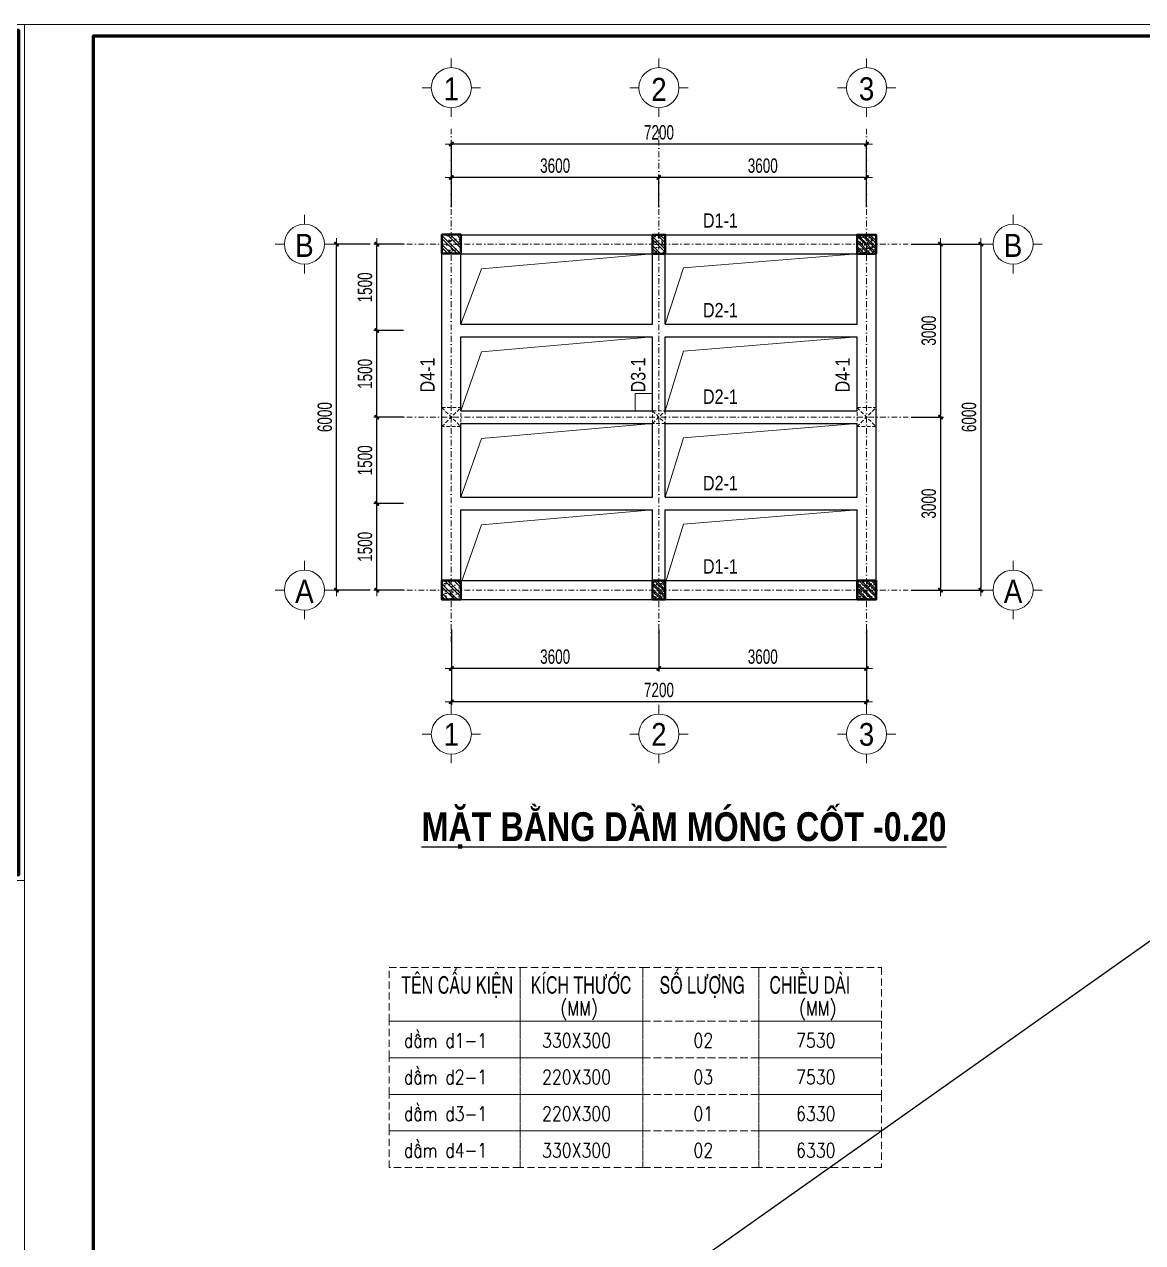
# Model space of a CAD drawing. Header units: millimetres. Extents: x -178395 to 493851, y -561170 to -280028.
# Drawn here: x -24675 to -5284, y -471798 to -450665 of the extents above; entities that cross this region are included whole.
import ezdxf
from ezdxf.enums import TextEntityAlignment as Align

# ---------------------------------------------------------------- set-up
doc = ezdxf.new("R2010")
doc.units = ezdxf.units.MM
doc.header["$MEASUREMENT"] = 0
doc.header["$PDMODE"] = 32
doc.linetypes.add('DASHDOT', pattern=[1, 0.5, -0.25, 0, -0.25])
doc.linetypes.add('HIDDEN', pattern=[0.375, 0.25, -0.125])
doc.layers.get('Defpoints').update_dxf_attribs({"color": 1})
doc.layers.add('KCS_Plotter', color=11, linetype='Continuous', plot=False)
for name, color, linetype, lineweight in [('Khungten_LCDI', 7, 'Continuous', 5), ('LC Dim', 8, 'Continuous', 18), ('LC Hatch', 252, 'Continuous', 9), ('LC ISO', 153, 'Continuous', 13), ('LC MANH DUT', 35, 'HIDDEN', 5), ('LC Net dam2', 6, 'Continuous', 40), ('LC Net manh', 133, 'Continuous', 5), ('LC Net thay', 63, 'Continuous', 25), ('LC Net truc', 79, 'DASHDOT', 13), ('LC Text1', 3, 'Continuous', 20), ('LC Text2', 7, 'Continuous', 25)]:
    doc.layers.add(name, color=color, linetype=linetype, lineweight=lineweight)
doc.styles.add('HOATBIF', font='hoatbif.shx', dxfattribs={"width": 0.7})
doc.styles.add('Khungten', font='VHAVAN.TTF', dxfattribs={"width": 0.9, "height": 5000})
doc.styles.add('LC 1', font='VHAVANB.TTF')
doc.styles.add('LC 2', font='VHARIALN.TTF', dxfattribs={"width": 0.7})
doc.styles.add('LC 3', font='vnsimli.shx', dxfattribs={"width": 0.75})
doc.styles.add('LC3', font='VHARIALB.TTF', dxfattribs={"width": 0.8})
doc.styles.add('T2', font='VHARIAL.TTF', dxfattribs={"width": 0.8})
doc.styles.add('Title', font='VHBLACK.TTF', dxfattribs={"width": 0.8})
doc.dimstyles.new('1-100', dxfattribs={"dimscale": 100, "dimtxt": 2.5, "dimasz": 0.35, "dimexe": 0.5, "dimexo": 0, "dimgap": 0.8, "dimtad": 1, "dimdec": 0, "dimzin": 0, "dimdsep": 46, "dimtxsty": 'HOATBIF', "dimblk1": 'DOT', "dimblk2": 'DOT', "dimsah": 1, "dimcen": -1, "dimdle": 1, "dimclrd": 256, "dimclre": 256, "dimclrt": 4, "dimadec": 3, "dimazin": 2, "dimtfac": 0.333333, "dimtdec": 0, "dimtix": 1, "dimtmove": 2, "dimatfit": 3, "dimldrblk": 'DOT', "dimfxl": 1, "dimtvp": 0.833333, "dimtolj": 1, "dimtzin": 0, "dimarcsym": 0})
pattern_1 = [(140, (37688.85, -378168.29), (12.55043, 143.45204), [15, -165]), (85, (37688.85, -378168.29), (-150.43843, -27.75027), [12, -132]), (190.4514, (37689.9, -378156.33), (-137.8879, 115.70188), [12.74804, -140.22842]), (136.1842, (37648.85, -378168.29), (33.1038, 213.4482), [22.5, -247.5]), (186.6356, (37651.6, -378150.5), (-194.82357, 186.93254), [19.12206, -210.3426]), (81.1842, (37648.85, -378168.29), (-194.8237, 186.9324), [18, -198]), (111, (37658.85, -378148.29), (80.52378, 119.38141), [15, -165]), (56, (37658.85, -378148.29), (-145.03, 48.66307), [12, -132]), (161.4514, (37665.56, -378138.34), (-64.5061, 168.04453), [12.74804, -140.22842]), (127.5, (37688.85, -378168.29), (-66.57877, 2.43197), [0, -130.4, 0, -134, 0, -132.5]), (97.5, (37688.85, -378168.29), (-78.88234, 52.61391), [0, -76.4, 0, -127.4, 0, -50.5]), (57.5, (37688.85, -378212.89), (4.510974, 106.764487), [0, -50, 0, -156, 0, -207]), (47.5, (37688.85, -378232.89), (-20.021, 116.63723), [0, -65, 0, -103.6, 0, -147]), (135, (37688.85, -378168.29), (-53.03301, -53.03301), []), (135, (37688.85, -378132.93), (-53.03301, -53.03301), [])]

# ---------------------------------------------------------------- blocks, each defined once
blk = doc.blocks.new('DOT')
at = {"layer": 'LC Dim'}
blk.add_line((-3, 0), (3, 0), dxfattribs=at)
at = {"layer": 'LC Dim', "color": 4}
blk.add_line((-1, -1), (1, 1), dxfattribs=at)
blk.add_lwpolyline([(0.5, 1), (-1, -0.5), (-0.5, -1), (1, 0.5)], close=True, dxfattribs=at)
blk = doc.blocks.new('*D45')
at = {"layer": 'Defpoints', "color": 0, "transparency": 16777216}
for p in [(-13671, -461165), (-10071, -461165), (-13671, -461839)]:
    blk.add_point(p, dxfattribs=at)
at = {"layer": 'LC Dim', "lineweight": -2, "transparency": 16777216}
for p, q in [((-13671, -461165), (-13671, -461889)), ((-10071, -461165), (-10071, -461889)), ((-10106, -461839), (-13636, -461839))]:
    blk.add_line(p, q, dxfattribs=at)
at = {"layer": 'LC Dim', "lineweight": -2, "transparency": 16777216, "xscale": 35, "yscale": 35, "zscale": 35, "rotation": 180}
blk.add_blockref('DOT', (-13671, -461839), dxfattribs=at)
at = {"layer": 'LC Dim', "lineweight": -2, "transparency": 16777216, "xscale": 35, "yscale": 35, "zscale": 35}
blk.add_blockref('DOT', (-10071, -461839), dxfattribs=at)
at = {"layer": 'LC Dim', "color": 4, "transparency": 16777216, "insert": (-11871, -461634), "char_height": 250, "attachment_point": 5, "style": 'HOATBIF'}
blk.add_mtext('\\A1;3600', dxfattribs=at)
blk = doc.blocks.new('_Dot')
at = {"color": 0, "linetype": 'ByBlock', "lineweight": -2}
blk.add_line((-0.5, 0), (-1, 0), dxfattribs=at)
at = {"color": 0, "linetype": 'ByBlock', "const_width": 0.5}
blk.add_lwpolyline([(-0.25, 0, 1), (0.25, 0, 1)], format="xyb", close=True, dxfattribs=at)
blk = doc.blocks.new('*D46')
at = {"layer": 'Defpoints', "color": 0, "ltscale": 2, "transparency": 16777216}
for p in [(-17271, -461165), (-13671, -461165), (-17271, -461839)]:
    blk.add_point(p, dxfattribs=at)
at = {"layer": 'LC Dim', "lineweight": -2, "ltscale": 2, "transparency": 16777216}
for p, q in [((-17271, -461165), (-17271, -461889)), ((-13671, -461165), (-13671, -461889)), ((-13706, -461839), (-17236, -461839))]:
    blk.add_line(p, q, dxfattribs=at)
at = {"layer": 'LC Dim', "lineweight": -2, "ltscale": 2, "transparency": 16777216, "xscale": 35, "yscale": 35, "zscale": 35, "rotation": 180}
blk.add_blockref('DOT', (-17271, -461839), dxfattribs=at)
at = {"layer": 'LC Dim', "lineweight": -2, "ltscale": 2, "transparency": 16777216, "xscale": 35, "yscale": 35, "zscale": 35}
blk.add_blockref('DOT', (-13671, -461839), dxfattribs=at)
at = {"layer": 'LC Dim', "color": 4, "ltscale": 2, "transparency": 16777216, "insert": (-15471, -461634), "char_height": 250, "attachment_point": 5, "style": 'HOATBIF'}
blk.add_mtext('\\A1;3600', dxfattribs=at)
blk = doc.blocks.new('*D47')
at = {"layer": 'Defpoints', "color": 0, "ltscale": 2, "transparency": 16777216}
for p in [(-17271, -461165), (-10071, -461165), (-17271, -462417)]:
    blk.add_point(p, dxfattribs=at)
at = {"layer": 'LC Dim', "lineweight": -2, "ltscale": 2, "transparency": 16777216}
for p, q in [((-17271, -461165), (-17271, -462467)), ((-10071, -461165), (-10071, -462467)), ((-10106, -462417), (-17236, -462417))]:
    blk.add_line(p, q, dxfattribs=at)
at = {"layer": 'LC Dim', "lineweight": -2, "ltscale": 2, "transparency": 16777216, "xscale": 35, "yscale": 35, "zscale": 35, "rotation": 180}
blk.add_blockref('DOT', (-17271, -462417), dxfattribs=at)
at = {"layer": 'LC Dim', "lineweight": -2, "ltscale": 2, "transparency": 16777216, "xscale": 35, "yscale": 35, "zscale": 35}
blk.add_blockref('DOT', (-10071, -462417), dxfattribs=at)
at = {"layer": 'LC Dim', "color": 4, "ltscale": 2, "transparency": 16777216, "insert": (-13671, -462212), "char_height": 250, "attachment_point": 5, "style": 'HOATBIF'}
blk.add_mtext('\\A1;7200', dxfattribs=at)
blk = doc.blocks.new('TTRUC')
at = {"layer": 'LC ISO'}
for p, q in [((0, 6.95), (0, 10.13)), ((-6.95, 0), (-10.13, 0)), ((6.95, 0), (10.13, 0)), ((0, -6.95), (0, -10.13))]:
    blk.add_line(p, q, dxfattribs=at)
at = {"layer": 'LC Net manh'}
blk.add_circle((0, 0), 6.95, dxfattribs=at)
blk = doc.blocks.new('*D48')
at = {"layer": 'Defpoints', "color": 0, "transparency": 16777216}
for p in [(-13671, -453322), (-13671, -453358), (-10071, -453358)]:
    blk.add_point(p, dxfattribs=at)
at = {"layer": 'LC Dim', "lineweight": -2, "transparency": 16777216}
for p, q in [((-13671, -453358), (-13671, -453272)), ((-10071, -453358), (-10071, -453272)), ((-10106, -453322), (-13636, -453322))]:
    blk.add_line(p, q, dxfattribs=at)
at = {"layer": 'LC Dim', "lineweight": -2, "transparency": 16777216, "xscale": 35, "yscale": 35, "zscale": 35, "rotation": 180}
blk.add_blockref('DOT', (-13671, -453322), dxfattribs=at)
at = {"layer": 'LC Dim', "lineweight": -2, "transparency": 16777216, "xscale": 35, "yscale": 35, "zscale": 35}
blk.add_blockref('DOT', (-10071, -453322), dxfattribs=at)
at = {"layer": 'LC Dim', "color": 4, "transparency": 16777216, "insert": (-11871, -453117), "char_height": 250, "attachment_point": 5, "style": 'HOATBIF'}
blk.add_mtext('\\A1;3600', dxfattribs=at)
blk = doc.blocks.new('*D49')
at = {"layer": 'Defpoints', "color": 0, "ltscale": 2, "transparency": 16777216}
for p in [(-17271, -453322), (-17271, -453834), (-13671, -453834)]:
    blk.add_point(p, dxfattribs=at)
at = {"layer": 'LC Dim', "lineweight": -2, "ltscale": 2, "transparency": 16777216}
for p, q in [((-17271, -453834), (-17271, -453272)), ((-13671, -453834), (-13671, -453272)), ((-13706, -453322), (-17236, -453322))]:
    blk.add_line(p, q, dxfattribs=at)
at = {"layer": 'LC Dim', "lineweight": -2, "ltscale": 2, "transparency": 16777216, "xscale": 35, "yscale": 35, "zscale": 35, "rotation": 180}
blk.add_blockref('DOT', (-17271, -453322), dxfattribs=at)
at = {"layer": 'LC Dim', "lineweight": -2, "ltscale": 2, "transparency": 16777216, "xscale": 35, "yscale": 35, "zscale": 35}
blk.add_blockref('DOT', (-13671, -453322), dxfattribs=at)
at = {"layer": 'LC Dim', "color": 4, "ltscale": 2, "transparency": 16777216, "insert": (-15471, -453117), "char_height": 250, "attachment_point": 5, "style": 'HOATBIF'}
blk.add_mtext('\\A1;3600', dxfattribs=at)
blk = doc.blocks.new('*D50')
at = {"layer": 'Defpoints', "color": 0, "ltscale": 2, "transparency": 16777216}
for p in [(-17271, -452745), (-17271, -453834), (-10071, -453834)]:
    blk.add_point(p, dxfattribs=at)
at = {"layer": 'LC Dim', "lineweight": -2, "ltscale": 2, "transparency": 16777216}
for p, q in [((-17271, -453834), (-17271, -452695)), ((-10106, -452745), (-17236, -452745)), ((-10071, -453834), (-10071, -452695))]:
    blk.add_line(p, q, dxfattribs=at)
at = {"layer": 'LC Dim', "lineweight": -2, "ltscale": 2, "transparency": 16777216, "xscale": 35, "yscale": 35, "zscale": 35, "rotation": 180}
blk.add_blockref('DOT', (-17271, -452745), dxfattribs=at)
at = {"layer": 'LC Dim', "lineweight": -2, "ltscale": 2, "transparency": 16777216, "xscale": 35, "yscale": 35, "zscale": 35}
blk.add_blockref('DOT', (-10071, -452745), dxfattribs=at)
at = {"layer": 'LC Dim', "color": 4, "ltscale": 2, "transparency": 16777216, "insert": (-13671, -452540), "char_height": 250, "attachment_point": 5, "style": 'HOATBIF'}
blk.add_mtext('\\A1;7200', dxfattribs=at)
blk = doc.blocks.new('*D51')
at = {"layer": 'Defpoints', "color": 0, "ltscale": 2, "transparency": 16777216}
for p in [(-9298, -454478), (-9298, -460478), (-8090, -460478)]:
    blk.add_point(p, dxfattribs=at)
at = {"layer": 'LC Dim', "lineweight": -2, "ltscale": 2, "transparency": 16777216}
for p, q in [((-9298, -454478), (-8040, -454478)), ((-8090, -454513), (-8090, -460443)), ((-9298, -460478), (-8040, -460478))]:
    blk.add_line(p, q, dxfattribs=at)
at = {"layer": 'LC Dim', "lineweight": -2, "ltscale": 2, "transparency": 16777216, "xscale": 35, "yscale": 35, "zscale": 35}
for p, rotation in [((-8090, -454478), 90), ((-8090, -460478), 270)]:
    blk.add_blockref('DOT', p, dxfattribs=dict(at, rotation=rotation))
at = {"layer": 'LC Dim', "color": 4, "ltscale": 2, "transparency": 16777216, "insert": (-8295, -457478), "char_height": 250, "attachment_point": 5, "rotation": 90, "style": 'HOATBIF'}
blk.add_mtext('\\A1;6000', dxfattribs=at)
blk = doc.blocks.new('*D52')
at = {"layer": 'Defpoints', "color": 0, "ltscale": 2, "transparency": 16777216}
for p in [(-19260, -454478), (-18677, -454478), (-18677, -460478)]:
    blk.add_point(p, dxfattribs=at)
at = {"layer": 'LC Dim', "lineweight": -2, "ltscale": 2, "transparency": 16777216}
for p, q in [((-18677, -454478), (-19310, -454478)), ((-19260, -460443), (-19260, -454513)), ((-18677, -460478), (-19310, -460478))]:
    blk.add_line(p, q, dxfattribs=at)
at = {"layer": 'LC Dim', "lineweight": -2, "ltscale": 2, "transparency": 16777216, "xscale": 35, "yscale": 35, "zscale": 35}
for p, rotation in [((-19260, -454478), 90), ((-19260, -460478), 270)]:
    blk.add_blockref('DOT', p, dxfattribs=dict(at, rotation=rotation))
at = {"layer": 'LC Dim', "color": 4, "ltscale": 2, "transparency": 16777216, "insert": (-19465, -457478), "char_height": 250, "attachment_point": 5, "rotation": 90, "style": 'HOATBIF'}
blk.add_mtext('\\A1;6000', dxfattribs=at)
blk = doc.blocks.new('kakaka')
at = {"layer": 'LC Hatch', "ltscale": 2}
h = blk.add_hatch(dxfattribs=at)
h.set_pattern_fill('BTCT', color=256, scale=20, angle=90)
h.set_pattern_definition([(140, (37650.13, -378709.94), (12.55043, 143.45204), [15, -165]), (85, (37650.13, -378709.94), (-150.43843, -27.75027), [12, -132]), (190.4514, (37651.18, -378697.99), (-137.88791, 115.70188), [12.74804, -140.22842]), (136.1842, (37610.13, -378709.94), (33.1038, 213.4482), [22.5, -247.5]), (186.6356, (37612.9, -378692.16), (-194.82357, 186.93254), [19.12206, -210.3426]), (81.1842, (37610.13, -378709.94), (-194.82372, 186.9324), [18, -198]), (111, (37620.13, -378689.94), (80.52378, 119.38141), [15, -165]), (56, (37620.13, -378689.94), (-145.03001, 48.66307), [12, -132]), (161.4514, (37626.85, -378680), (-64.5061, 168.04453), [12.74804, -140.22842]), (127.5, (37650.135, -378709.945), (-66.57877, 2.431971), [0, -130.4, 0, -134, 0, -132.5]), (97.5, (37650.135, -378709.945), (-78.882342, 52.613907), [0, -76.4, 0, -127.4, 0, -50.5]), (57.5, (37650.135, -378754.545), (4.510974, 106.764487), [0, -50, 0, -156, 0, -207]), (47.5, (37650.135, -378774.545), (-20.020996, 116.637234), [0, -65, 0, -103.6, 0, -147]), (135, (37650.135, -378709.945), (-53.03301, -53.03301), []), (135, (37650.135, -378674.59), (-53.03301, -53.03301), [])])
h.paths.add_polyline_path([(76248, -223824), (76248, -223604), (76028, -223604), (76028, -223824)])
at = {"layer": 'LC MANH DUT', "ltscale": 100}
blk.add_lwpolyline([(76248, -223824), (76248, -223604), (76028, -223604), (76028, -223824)], close=True, dxfattribs=at)
at = {"layer": 'LC Net dam2', "ltscale": 5}
blk.add_lwpolyline([(76248, -223824), (76248, -223604), (76028, -223604), (76028, -223824)], close=True, dxfattribs=at)
blk = doc.blocks.new('*D53')
at = {"layer": 'Defpoints', "color": 0, "ltscale": 2, "transparency": 16777216}
for p in [(-18563, -454478), (-18098, -454478), (-18098, -455978)]:
    blk.add_point(p, dxfattribs=at)
at = {"layer": 'LC Dim', "lineweight": -2, "ltscale": 2, "transparency": 16777216}
for p, q in [((-18098, -454478), (-18613, -454478)), ((-18563, -455943), (-18563, -454513)), ((-18098, -455978), (-18613, -455978))]:
    blk.add_line(p, q, dxfattribs=at)
at = {"layer": 'LC Dim', "lineweight": -2, "ltscale": 2, "transparency": 16777216, "xscale": 35, "yscale": 35, "zscale": 35}
for p, rotation in [((-18563, -454478), 90), ((-18563, -455978), 270)]:
    blk.add_blockref('DOT', p, dxfattribs=dict(at, rotation=rotation))
at = {"layer": 'LC Dim', "color": 4, "ltscale": 2, "transparency": 16777216, "insert": (-18768, -455228), "char_height": 250, "attachment_point": 5, "rotation": 90, "style": 'HOATBIF'}
blk.add_mtext('\\A1;1500', dxfattribs=at)
blk = doc.blocks.new('TIEUDE1')
at = {"layer": 'LC Text2', "color": 7, "style": 'LC 1'}
blk.add_attdef('TIªU§Ò', text='', height=5, dxfattribs=at).set_placement((0, 0), align=Align.BOTTOM_CENTER)
blk.add_attdef('TL', text='', height=3, dxfattribs=at).set_placement((0, -2), align=Align.TOP_CENTER)
blk = doc.blocks.new('*D54')
at = {"layer": 'Defpoints', "color": 0, "ltscale": 2, "transparency": 16777216}
for p in [(-9298, -454478), (-9298, -457478), (-8787, -457478)]:
    blk.add_point(p, dxfattribs=at)
at = {"layer": 'LC Dim', "lineweight": -2, "ltscale": 2, "transparency": 16777216}
for p, q in [((-9298, -454478), (-8737, -454478)), ((-8787, -454513), (-8787, -457443)), ((-9298, -457478), (-8737, -457478))]:
    blk.add_line(p, q, dxfattribs=at)
at = {"layer": 'LC Dim', "lineweight": -2, "ltscale": 2, "transparency": 16777216, "xscale": 35, "yscale": 35, "zscale": 35}
for p, rotation in [((-8787, -454478), 90), ((-8787, -457478), 270)]:
    blk.add_blockref('DOT', p, dxfattribs=dict(at, rotation=rotation))
at = {"layer": 'LC Dim', "color": 4, "ltscale": 2, "transparency": 16777216, "insert": (-8992, -455978), "char_height": 250, "attachment_point": 5, "rotation": 90, "style": 'HOATBIF'}
blk.add_mtext('\\A1;3000', dxfattribs=at)
blk = doc.blocks.new('*D55')
at = {"layer": 'Defpoints', "color": 0, "ltscale": 2, "transparency": 16777216}
for p in [(-9298, -457478), (-9298, -460478), (-8787, -460478)]:
    blk.add_point(p, dxfattribs=at)
at = {"layer": 'LC Dim', "lineweight": -2, "ltscale": 2, "transparency": 16777216}
for p, q in [((-9298, -457478), (-8737, -457478)), ((-8787, -457513), (-8787, -460443)), ((-9298, -460478), (-8737, -460478))]:
    blk.add_line(p, q, dxfattribs=at)
at = {"layer": 'LC Dim', "lineweight": -2, "ltscale": 2, "transparency": 16777216, "xscale": 35, "yscale": 35, "zscale": 35}
for p, rotation in [((-8787, -457478), 90), ((-8787, -460478), 270)]:
    blk.add_blockref('DOT', p, dxfattribs=dict(at, rotation=rotation))
at = {"layer": 'LC Dim', "color": 4, "ltscale": 2, "transparency": 16777216, "insert": (-8992, -458978), "char_height": 250, "attachment_point": 5, "rotation": 90, "style": 'HOATBIF'}
blk.add_mtext('\\A1;3000', dxfattribs=at)
blk = doc.blocks.new('*D56')
at = {"layer": 'Defpoints', "color": 0, "ltscale": 2, "transparency": 16777216}
for p in [(-18563, -455978), (-18098, -455978), (-18098, -457478)]:
    blk.add_point(p, dxfattribs=at)
at = {"layer": 'LC Dim', "lineweight": -2, "ltscale": 2, "transparency": 16777216}
for p, q in [((-18098, -455978), (-18613, -455978)), ((-18563, -457443), (-18563, -456013)), ((-18098, -457478), (-18613, -457478))]:
    blk.add_line(p, q, dxfattribs=at)
at = {"layer": 'LC Dim', "lineweight": -2, "ltscale": 2, "transparency": 16777216, "xscale": 35, "yscale": 35, "zscale": 35}
for p, rotation in [((-18563, -455978), 90), ((-18563, -457478), 270)]:
    blk.add_blockref('DOT', p, dxfattribs=dict(at, rotation=rotation))
at = {"layer": 'LC Dim', "color": 4, "ltscale": 2, "transparency": 16777216, "insert": (-18768, -456728), "char_height": 250, "attachment_point": 5, "rotation": 90, "style": 'HOATBIF'}
blk.add_mtext('\\A1;1500', dxfattribs=at)
blk = doc.blocks.new('*D57')
at = {"layer": 'Defpoints', "color": 0, "ltscale": 2, "transparency": 16777216}
for p in [(-18563, -457478), (-18098, -457478), (-18098, -458978)]:
    blk.add_point(p, dxfattribs=at)
at = {"layer": 'LC Dim', "lineweight": -2, "ltscale": 2, "transparency": 16777216}
for p, q in [((-18098, -457478), (-18613, -457478)), ((-18563, -458943), (-18563, -457513)), ((-18098, -458978), (-18613, -458978))]:
    blk.add_line(p, q, dxfattribs=at)
at = {"layer": 'LC Dim', "lineweight": -2, "ltscale": 2, "transparency": 16777216, "xscale": 35, "yscale": 35, "zscale": 35}
for p, rotation in [((-18563, -457478), 90), ((-18563, -458978), 270)]:
    blk.add_blockref('DOT', p, dxfattribs=dict(at, rotation=rotation))
at = {"layer": 'LC Dim', "color": 4, "ltscale": 2, "transparency": 16777216, "insert": (-18768, -458228), "char_height": 250, "attachment_point": 5, "rotation": 90, "style": 'HOATBIF'}
blk.add_mtext('\\A1;1500', dxfattribs=at)
blk = doc.blocks.new('*D58')
at = {"layer": 'Defpoints', "color": 0, "ltscale": 2, "transparency": 16777216}
for p in [(-18563, -458978), (-18098, -458978), (-18098, -460478)]:
    blk.add_point(p, dxfattribs=at)
at = {"layer": 'LC Dim', "lineweight": -2, "ltscale": 2, "transparency": 16777216}
for p, q in [((-18098, -458978), (-18613, -458978)), ((-18563, -460443), (-18563, -459013)), ((-18098, -460478), (-18613, -460478))]:
    blk.add_line(p, q, dxfattribs=at)
at = {"layer": 'LC Dim', "lineweight": -2, "ltscale": 2, "transparency": 16777216, "xscale": 35, "yscale": 35, "zscale": 35}
for p, rotation in [((-18563, -458978), 90), ((-18563, -460478), 270)]:
    blk.add_blockref('DOT', p, dxfattribs=dict(at, rotation=rotation))
at = {"layer": 'LC Dim', "color": 4, "ltscale": 2, "transparency": 16777216, "insert": (-18768, -459728), "char_height": 250, "attachment_point": 5, "rotation": 90, "style": 'HOATBIF'}
blk.add_mtext('\\A1;1500', dxfattribs=at)
blk = doc.blocks.new('lcdi fix')
at = {"layer": 'Defpoints', "lineweight": 0}
blk.add_lwpolyline([(-1200, -14850), (-1200, 14850), (40800, 14850), (40800, -14850)], close=True, dxfattribs=at)
at = {"layer": 'Khungten_LCDI', "color": 5, "lineweight": 60}
blk.add_lwpolyline([(0, -14650), (0, 14650), (40600, 14650), (40600, -14650)], close=True, dxfattribs=at)
at = {"color": 7, "style": 'Khungten', "width": 0.8}
for tag, p in [('REVISION', (39499, -10746)), ('NGAYHT', (39546, -11609))]:
    blk.add_attdef(tag, text='', height=200, dxfattribs=at).set_placement(p, align=Align.CENTER)
at = {"layer": 'LC Text1', "color": 3, "style": 'LC 1', "width": 1.834006}
for tag, p, p2 in [('TENBANVE1', (36913, -8886), (40339, -8886)), ('TENBANVE2', (36913, -9562), (40339, -9562))]:
    blk.add_attdef(tag, text='', height=250, dxfattribs=at).set_placement(p, p2, align=Align.FIT)
at = {"layer": 'LC Text1', "style": 'Title', "width": 0.7}
blk.add_attdef('SOBANVE', text='', height=250, dxfattribs=at).set_placement((39562, -13896), align=Align.CENTER)

msp = doc.modelspace()

# ---------------------------------------------------------------- hatches: boundary and pattern name
at = {"layer": 'LC Hatch', "ltscale": 2}
h = msp.add_hatch(dxfattribs=at)
h.set_pattern_fill('BTCT', color=256, scale=30, angle=90)
h.set_pattern_definition([(140, (-71402.65, -686971.62), (18.82564, 215.17805), [22.5, -247.5]), (85, (-71402.65, -686971.62), (-225.65764, -41.6254), [18, -198]), (190.4514, (-71401.08, -686953.68), (-206.83186, 173.55281), [19.12206, -210.34263]), (136.1842, (-71462.65, -686971.62), (49.6557, 320.1723), [33.75, -371.25]), (186.6356, (-71458.5, -686944.93), (-292.23536, 280.3988), [28.6831, -315.5139]), (81.1842, (-71462.65, -686971.6), (-292.2356, 280.3986), [27, -297]), (111, (-71447.65, -686941.62), (120.78567, 179.07212), [22.5, -247.5]), (56, (-71447.65, -686941.62), (-217.54501, 72.9946), [18, -198]), (161.4514, (-71437.58, -686926.7), (-96.75915, 252.06679), [19.12206, -210.34263]), (127.5, (-71402.65, -686971.616), (-99.868156, 3.647957), [0, -195.6, 0, -201, 0, -198.75]), (97.5, (-71402.65, -686971.62), (-118.323514, 78.92086), [0, -114.6, 0, -191.1, 0, -75.75]), (57.5, (-71402.65, -687038.516), (6.766462, 160.14673), [0, -75, 0, -234, 0, -310.5]), (47.5, (-71402.65, -687068.52), (-30.031495, 174.95585), [0, -97.5, 0, -155.4, 0, -220.5]), (135, (-71402.65, -686971.62), (-79.549513, -79.549513), []), (135, (-71402.65, -686918.58), (-79.549513, -79.549513), [])])
h.paths.add_polyline_path([(-13781.4, -454643.4), (-13561.4, -454643.4), (-13561.4, -454313.4), (-13781.4, -454313.4)])
h = msp.add_hatch(dxfattribs=at)
h.set_pattern_fill('BTCT', color=256, scale=20, angle=90)
h.set_pattern_definition(pattern_1)
h.paths.add_polyline_path([(-9906.4, -454643.4), (-9906.4, -454313.4), (-10236.4, -454313.4), (-10236.4, -454643.4)])
at = {"layer": 'LC Hatch', "ltscale": 250}
h = msp.add_hatch(dxfattribs=at)
h.set_pattern_fill('BTCT', color=256, scale=20, angle=90)
h.set_pattern_definition([(140, (38.71, 541.66), (12.550427, 143.452037), [15, -165]), (85, (38.71, 541.66), (-150.438427, -27.750267), [12, -132]), (190.4514, (39.76, 553.61), (-137.88791, 115.701876), [12.74804, -140.228422]), (136.1842, (-1.29, 541.66), (33.1038, 213.44821), [22.5, -247.5]), (186.6356, (1.47, 559.44), (-194.82357, 186.93254), [19.12206, -210.3426]), (81.1842, (-1.29, 541.66), (-194.82372, 186.93239), [18, -198]), (111, (8.71, 561.66), (80.523778, 119.38141), [15, -165]), (56, (8.71, 561.66), (-145.03001, 48.663066), [12, -132]), (161.4514, (15.42, 571.6), (-64.5061, 168.044526), [12.74804, -140.228422]), (127.5, (38.714, 541.657), (-66.578771, 2.431971), [0, -130.4, 0, -134, 0, -132.5]), (97.5, (38.714, 541.66), (-78.882342, 52.613907), [0, -76.4, 0, -127.4, 0, -50.5]), (57.5, (38.714, 497.057), (4.5109743, 106.764487), [0, -50, 0, -156, 0, -207]), (47.5, (38.71, 477.06), (-20.020996, 116.637234), [0, -65, 0, -103.6, 0, -147]), (135, (38.714, 541.66), (-53.033009, -53.033009), []), (135, (38.714, 577.01), (-53.033009, -53.033009), [])])
h.paths.add_polyline_path([(-13781.4, -460643.4), (-13561.4, -460643.4), (-13561.4, -460313.4), (-13781.4, -460313.4)])
at = {"layer": 'LC Hatch', "ltscale": 2}
h = msp.add_hatch(dxfattribs=at)
h.set_pattern_fill('BTCT', color=256, scale=20, angle=90)
h.set_pattern_definition(pattern_1)
h.paths.add_polyline_path([(-9906.4, -460643.4), (-9906.4, -460313.4), (-10236.4, -460313.4), (-10236.4, -460643.4)])

# ---------------------------------------------------------------- linework, layer by layer
at = {"layer": 'KCS_Plotter', "ltscale": 250}
msp.add_line((-24674.7, -480365.4), (17325.3, -450665.4), dxfattribs=at)
at = {"layer": 'LC Dim', "ltscale": 250}
msp.add_lwpolyline([(-14081.4, -457368.4), (-13781.4, -457368.4), (-13781.4, -457068.4), (-14081.4, -457068.4)], close=True, dxfattribs=at)
at = {"layer": 'LC MANH DUT', "ltscale": 250}
for p, q in [((-17436.4, -457313.4), (-17106.4, -457643.4)), ((-17436.4, -457643.4), (-17106.4, -457313.4)), ((-13781.4, -457368.4), (-13561.4, -457588.4)), ((-13781.4, -457588.4), (-13561.4, -457368.4)), ((-10236.4, -457313.4), (-9906.4, -457643.4)), ((-10236.4, -457643.4), (-9906.4, -457313.4))]:
    msp.add_line(p, q, dxfattribs=at)
at = {"layer": 'LC MANH DUT', "ltscale": 100}
for points in [[(-13561.4, -454643.4), (-13561.4, -454313.4), (-13781.4, -454313.4), (-13781.4, -454643.4)], [(-10236.4, -454643.4), (-10236.4, -454313.4), (-9906.4, -454313.4), (-9906.4, -454643.4)], [(-10236.4, -460643.4), (-10236.4, -460313.4), (-9906.4, -460313.4), (-9906.4, -460643.4)]]:
    msp.add_lwpolyline(points, close=True, dxfattribs=at)
at = {"layer": 'LC MANH DUT', "ltscale": 250}
for points in [[(-17436.4, -457313.4), (-17106.4, -457313.4), (-17106.4, -457643.4), (-17436.4, -457643.4)], [(-13781.4, -457368.4), (-13561.4, -457368.4), (-13561.4, -457588.4), (-13781.4, -457588.4)], [(-10236.4, -457313.4), (-9906.4, -457313.4), (-9906.4, -457643.4), (-10236.4, -457643.4)]]:
    msp.add_lwpolyline(points, close=True, dxfattribs=at)
at = {"layer": 'LC MANH DUT', "ltscale": 500}
for points in [[(-18349.1, -467026.9), (-16078.5, -467026.9), (-16078.5, -467956.6), (-18349.1, -467956.6)], [(-16078.5, -467026.9), (-13952.8, -467026.9), (-13952.8, -467956.6), (-16078.5, -467956.6)], [(-13952.8, -467026.9), (-11940.3, -467026.9), (-11940.3, -467956.6), (-13952.8, -467956.6)], [(-11940.3, -467026.9), (-9814.6, -467026.9), (-9814.6, -467956.6), (-11940.3, -467956.6)], [(-18349.1, -467956.6), (-16078.5, -467956.6), (-16078.5, -468591.3), (-18349.1, -468591.3)], [(-16078.5, -467956.6), (-13952.8, -467956.6), (-13952.8, -468591.3), (-16078.5, -468591.3)], [(-13952.8, -467956.6), (-11940.3, -467956.6), (-11940.3, -468591.3), (-13952.8, -468591.3)], [(-11940.3, -467956.6), (-9814.6, -467956.6), (-9814.6, -468591.3), (-11940.3, -468591.3)], [(-18349.1, -468591.3), (-16078.5, -468591.3), (-16078.5, -469226), (-18349.1, -469226)], [(-16078.5, -468591.3), (-13952.8, -468591.3), (-13952.8, -469226), (-16078.5, -469226)], [(-13952.8, -468591.3), (-11940.3, -468591.3), (-11940.3, -469226), (-13952.8, -469226)], [(-11940.3, -468591.3), (-9814.6, -468591.3), (-9814.6, -469226), (-11940.3, -469226)], [(-18349.1, -469226), (-16078.5, -469226), (-16078.5, -469860.7), (-18349.1, -469860.7)], [(-16078.5, -469226), (-13952.8, -469226), (-13952.8, -469860.7), (-16078.5, -469860.7)], [(-13952.8, -469226), (-11940.3, -469226), (-11940.3, -469860.7), (-13952.8, -469860.7)], [(-11940.3, -469226), (-9814.6, -469226), (-9814.6, -469860.7), (-11940.3, -469860.7)], [(-18349.1, -469860.7), (-16078.5, -469860.7), (-16078.5, -470495.4), (-18349.1, -470495.4)], [(-16078.5, -469860.7), (-13952.8, -469860.7), (-13952.8, -470495.4), (-16078.5, -470495.4)], [(-13952.8, -469860.7), (-11940.3, -469860.7), (-11940.3, -470495.4), (-13952.8, -470495.4)], [(-11940.3, -469860.7), (-9814.6, -469860.7), (-9814.6, -470495.4), (-11940.3, -470495.4)]]:
    msp.add_lwpolyline(points, close=True, dxfattribs=at)
at = {"layer": 'LC Net dam2', "ltscale": 5}
for points in [[(-13561.4, -454643.4), (-13561.4, -454313.4), (-13781.4, -454313.4), (-13781.4, -454643.4)], [(-10236.4, -454643.4), (-10236.4, -454313.4), (-9906.4, -454313.4), (-9906.4, -454643.4)], [(-13561.4, -460643.4), (-13561.4, -460313.4), (-13781.4, -460313.4), (-13781.4, -460643.4)], [(-10236.4, -460643.4), (-10236.4, -460313.4), (-9906.4, -460313.4), (-9906.4, -460643.4)]]:
    msp.add_lwpolyline(points, close=True, dxfattribs=at)
at = {"layer": 'LC Net manh', "ltscale": 250}
for points in [[(-13781.4, -454643.4), (-16746.6, -454903.5), (-17106.4, -455868.4)], [(-10236.4, -454643.4), (-13246.1, -454891), (-13561.4, -455868.4)], [(-13781.4, -456088.4), (-16746.6, -456348.5), (-17106.4, -457368.4)], [(-10236.4, -456088.4), (-13246.1, -456336), (-13561.4, -457368.4)], [(-13781.4, -457588.4), (-16746.6, -457848.5), (-17106.4, -458868.4)], [(-10236.4, -457588.4), (-13246.1, -457836), (-13561.4, -458868.4)], [(-13781.4, -459088.4), (-16746.6, -459348.5), (-17106.4, -460368.4)], [(-10236.4, -459088.4), (-13246.1, -459336), (-13561.4, -460368.4)]]:
    msp.add_lwpolyline(points, dxfattribs=at)
at = {"layer": 'LC Net thay', "color": 0}
for p, q in [((-17436.4, -460643.4), (-17436.4, -454313.4)), ((-17436.4, -454313.4), (-9906.4, -454313.4)), ((-9906.4, -460643.4), (-9906.4, -454313.4)), ((-17106.4, -454643.4), (-13781.4, -454643.4)), ((-17106.4, -455868.4), (-17106.4, -454643.4)), ((-17106.4, -455868.4), (-17106.4, -454643.4)), ((-13781.4, -455868.4), (-13781.4, -454643.4)), ((-13561.4, -455868.4), (-13561.4, -454643.4)), ((-13561.4, -454643.4), (-10236.4, -454643.4)), ((-10236.4, -455868.4), (-10236.4, -454643.4)), ((-10236.4, -455868.4), (-10236.4, -454643.4)), ((-17106.4, -455868.4), (-13781.4, -455868.4)), ((-13561.4, -455868.4), (-10236.4, -455868.4)), ((-17106.4, -456088.4), (-13781.4, -456088.4)), ((-17106.4, -457368.4), (-17106.4, -456088.4)), ((-13781.4, -457368.4), (-13781.4, -456088.4)), ((-13561.4, -456088.4), (-10236.4, -456088.4)), ((-13561.4, -457368.4), (-13561.4, -456088.4)), ((-10236.4, -457368.4), (-10236.4, -456088.4)), ((-10236.4, -457368.4), (-10236.4, -456088.4)), ((-17106.4, -457368.4), (-13781.4, -457368.4)), ((-13561.4, -457368.4), (-10236.4, -457368.4)), ((-17106.4, -457588.4), (-13781.4, -457588.4)), ((-17106.4, -458868.4), (-17106.4, -457588.4)), ((-13781.4, -458868.4), (-13781.4, -457588.4)), ((-13561.4, -458868.4), (-13561.4, -457588.4)), ((-13561.4, -457588.4), (-10236.4, -457588.4)), ((-10236.4, -458868.4), (-10236.4, -457588.4)), ((-10236.4, -458868.4), (-10236.4, -457588.4)), ((-17106.4, -458868.4), (-13781.4, -458868.4)), ((-13561.4, -458868.4), (-10236.4, -458868.4)), ((-17106.4, -460313.4), (-17106.4, -459088.4)), ((-17106.4, -460313.4), (-17106.4, -459088.4)), ((-17106.4, -459088.4), (-13781.4, -459088.4)), ((-13781.4, -460313.4), (-13781.4, -459088.4)), ((-13561.4, -460313.4), (-13561.4, -459088.4)), ((-13561.4, -459088.4), (-10236.4, -459088.4)), ((-10236.4, -460313.4), (-10236.4, -459088.4)), ((-10236.4, -460313.4), (-10236.4, -459088.4)), ((-17106.4, -460313.4), (-13781.4, -460313.4)), ((-13561.4, -460313.4), (-10236.4, -460313.4)), ((-17436.4, -460643.4), (-9906.4, -460643.4))]:
    msp.add_line(p, q, dxfattribs=at)
at = {"layer": 'LC Net truc', "ltscale": 200}
for p, q in [((-17271.4, -461372.5), (-17271.4, -452478)), ((-13671.4, -461372.5), (-13671.4, -452478)), ((-10071.4, -461372.5), (-10071.4, -452478)), ((-18442.8, -454478.4), (-9349.4, -454478.4)), ((-18442.8, -457478.4), (-9349.4, -457478.4)), ((-18442.8, -460478.4), (-9349.4, -460478.4))]:
    msp.add_line(p, q, dxfattribs=at)

# ---------------------------------------------------------------- block references
at = {"layer": 'LC Dim', "xscale": 1.5, "yscale": 1.5, "zscale": 1.5}
for p in [(-131477.8, -118906.7), (-131477.8, -124906.7)]:
    msp.add_blockref('kakaka', p, dxfattribs=at)
at = {"layer": 'LC ISO', "xscale": 50, "yscale": 50, "zscale": 50, "rotation": 180}
for p in [(-17271.4, -451763.9), (-13671.4, -451763.9), (-10071.4, -451763.9), (-19818.9, -454478.4), (-7530.8, -454478.4), (-19818.9, -460478.4), (-7530.8, -460478.4)]:
    msp.add_blockref('TTRUC', p, dxfattribs=at)
at = {"layer": 'LC ISO', "xscale": 50, "yscale": 50, "zscale": 50}
for p in [(-17271.4, -462976), (-13671.4, -462976), (-10071.4, -462976)]:
    msp.add_blockref('TTRUC', p, dxfattribs=at)
at = {"layer": 'LC Net thay', "xscale": 0.5000000000000013, "yscale": 0.5000000000000013, "zscale": 0.5000000000000013}
msp.add_blockref('lcdi fix', (-45074.7, -458090.4), dxfattribs=at)
at = {"layer": 'LC Net thay'}
msp.add_blockref('lcdi fix', (-23474.7, -465515.4), dxfattribs=at)
at = {"layer": 'LC Text2'}
ref = msp.add_blockref('TIEUDE1', (-13235.8, -464982.2), dxfattribs=dict(at, xscale=101.6, yscale=101.6, zscale=101.6))
ref.add_attrib('TIªU§Ò', '%%UmÆt b»ng dÇm mãng cèt -0.20', dxfattribs={"color": 7, "height": 500.321, "style": 'LC3', "width": 0.8}).set_placement((-13235.8, -464982.2), align=Align.BOTTOM_CENTER)

# ---------------------------------------------------------------- texts
at = {"layer": 'LC Text1', "ltscale": 0.2, "style": 'LC 1', "width": 0.9}
for s, height, p in [('1', 400, (-17271.4, -452105.6)), ('2', 400, (-13671.4, -452113.1)), ('3', 400, (-10071.4, -452103.5)), ('b', 400, (-19818.9, -454820)), ('b', 400, (-7530.8, -454820)), ('a', 400, (-19818.9, -460820)), ('a', 400, (-7530.8, -460820)), ('1', 394.6, (-17271.4, -463297)), ('2', 394.6, (-13671.4, -463297)), ('3', 394.6, (-10071.4, -463297))]:
    msp.add_text(s, height=height, dxfattribs=at).set_placement(p, align=Align.BOTTOM_CENTER)
at = {"layer": 'LC Text1', "color": 3, "style": 'LC 3', "width": 0.8}
for s, p in [('(MM)', (-15381.8, -467856.1)), ('(MM)', (-11243.7, -467856.1)), ('dÇm d1-1', (-18094.2, -468415.5)), ('330X300', (-15698.8, -468415.5)), ('02', (-13073.6, -468415.5)), ('7530', (-11293.4, -468415.5)), ('dÇm d2-1', (-18094.2, -469050.2)), ('220X300', (-15698.8, -469050.2)), ('03', (-13073.6, -469050.2)), ('7530', (-11293.4, -469050.2)), ('dÇm d3-1', (-18094.2, -469684.9)), ('220X300', (-15698.8, -469684.9)), ('01', (-13073.6, -469684.9)), ('6330', (-11293.4, -469684.9)), ('dÇm d4-1', (-18094.2, -470319.6)), ('330X300', (-15698.8, -470319.6)), ('02', (-13073.6, -470319.6)), ('6330', (-11293.4, -470319.6))]:
    msp.add_text(s, height=249.28, rotation=359.95192, dxfattribs=at).set_placement(p)
at = {"layer": 'LC Text2', "style": 'T2', "width": 0.8}
for s, p in [('d1-1', (-12907.9, -454192.9)), ('d2-1', (-12907.9, -455747.9)), ('d2-1', (-12907.9, -457247.9)), ('d2-1', (-12907.9, -458747.9)), ('d1-1', (-12907.9, -460192.9))]:
    msp.add_text(s, height=250, dxfattribs=at).set_placement(p)
for s, p in [('d4-1', (-17561.6, -457050.5)), ('d3-1', (-13906.6, -457050.5)), ('d4-1', (-10361.6, -457050.5))]:
    msp.add_text(s, height=250, rotation=90, dxfattribs=at).set_placement(p)
at = {"layer": 'LC Text2', "lineweight": -2, "style": 'LC 2', "width": 0.8}
for s, p in [('tªn cÊu kiÖn', (-18138.3, -467479.1)), ('kÝch th\xadíc', (-15892.8, -467479.1)), ('sè l\xadîng', (-13660.9, -467479.1)), ('chiÒu dµi', (-11754.6, -467479.1))]:
    msp.add_text(s, height=302.86, dxfattribs=at).set_placement(p)

# ---------------------------------------------------------------- dimensions: what is measured, and where the dimension line sits
at = {"layer": 'LC Dim', "ltscale": 2}
for base, p1, p2, picture, middle in [((-17271.4, -452744.8), (-10071.4, -453834.4), (-17271.4, -453834.4), '*D50', (-13671.4, -452539.8)), ((-17271.4, -462416.9), (-10071.4, -461164.8), (-17271.4, -461164.8), '*D47', (-13671.4, -462211.9))]:
    dim = msp.add_linear_dim(base=base, p1=p1, p2=p2, dimstyle='1-100', override={"dimscale": 100}, dxfattribs=at)
    dim.commit()
    dim.dimension.update_dxf_attribs({"geometry": picture, "text_midpoint": middle})
for base, p1, p2, angle, picture, middle in [((-17271.4, -453322.3), (-13671.4, -453834.4), (-17271.4, -453834.4), 180, '*D49', (-15471.4, -453117.3)), ((-19259.9, -454478.4), (-18676.8, -460478.4), (-18676.8, -454478.4), 90, '*D52', (-19464.9, -457478.4)), ((-8089.9, -460478.4), (-9298.1, -454478.4), (-9298.1, -460478.4), 90, '*D51', (-8294.9, -457478.4)), ((-8787.1, -457478.4), (-9298.1, -454478.4), (-9298.1, -457478.4), 90, '*D54', (-8992.1, -455978.4)), ((-8787.1, -460478.4), (-9298.1, -457478.4), (-9298.1, -460478.4), 90, '*D55', (-8992.1, -458978.4)), ((-17271.4, -461839.4), (-13671.4, -461164.8), (-17271.4, -461164.8), 180, '*D46', (-15471.4, -461634.4))]:
    dim = msp.add_linear_dim(base=base, p1=p1, p2=p2, angle=angle, dimstyle='1-100', override={"dimscale": 100}, dxfattribs=at)
    dim.commit()
    dim.dimension.update_dxf_attribs({"geometry": picture, "text_midpoint": middle})
at = {"layer": 'LC Dim'}
for base, p1, p2, picture, middle in [((-13671.4, -453322.3), (-10071.4, -453358.4), (-13671.4, -453358.4), '*D48', (-11871.4, -453117.3)), ((-13671.4, -461839.4), (-10071.4, -461164.8), (-13671.4, -461164.8), '*D45', (-11871.4, -461634.4))]:
    dim = msp.add_linear_dim(base=base, p1=p1, p2=p2, angle=180, dimstyle='1-100', override={"dimscale": 100}, dxfattribs=at)
    dim.commit()
    dim.dimension.update_dxf_attribs({"geometry": picture, "text_midpoint": middle})
at = {"layer": 'LC Dim', "ltscale": 2}
for base, p1, p2, picture, middle in [((-18562.6, -454478.4), (-18098.4, -455978.4), (-18098.4, -454478.4), '*D53', (-18767.6, -455228.4)), ((-18562.6, -455978.4), (-18098.4, -457478.4), (-18098.4, -455978.4), '*D56', (-18767.6, -456728.4)), ((-18562.6, -457478.4), (-18098.4, -458978.4), (-18098.4, -457478.4), '*D57', (-18767.6, -458228.4)), ((-18562.6, -458978.4), (-18098.4, -460478.4), (-18098.4, -458978.4), '*D58', (-18767.6, -459728.4))]:
    dim = msp.add_linear_dim(base=base, p1=p1, p2=p2, angle=90, dimstyle='1-100', dxfattribs=at)
    dim.commit()
    dim.dimension.update_dxf_attribs({"geometry": picture, "text_midpoint": middle})

doc.saveas('drawing.dxf')
